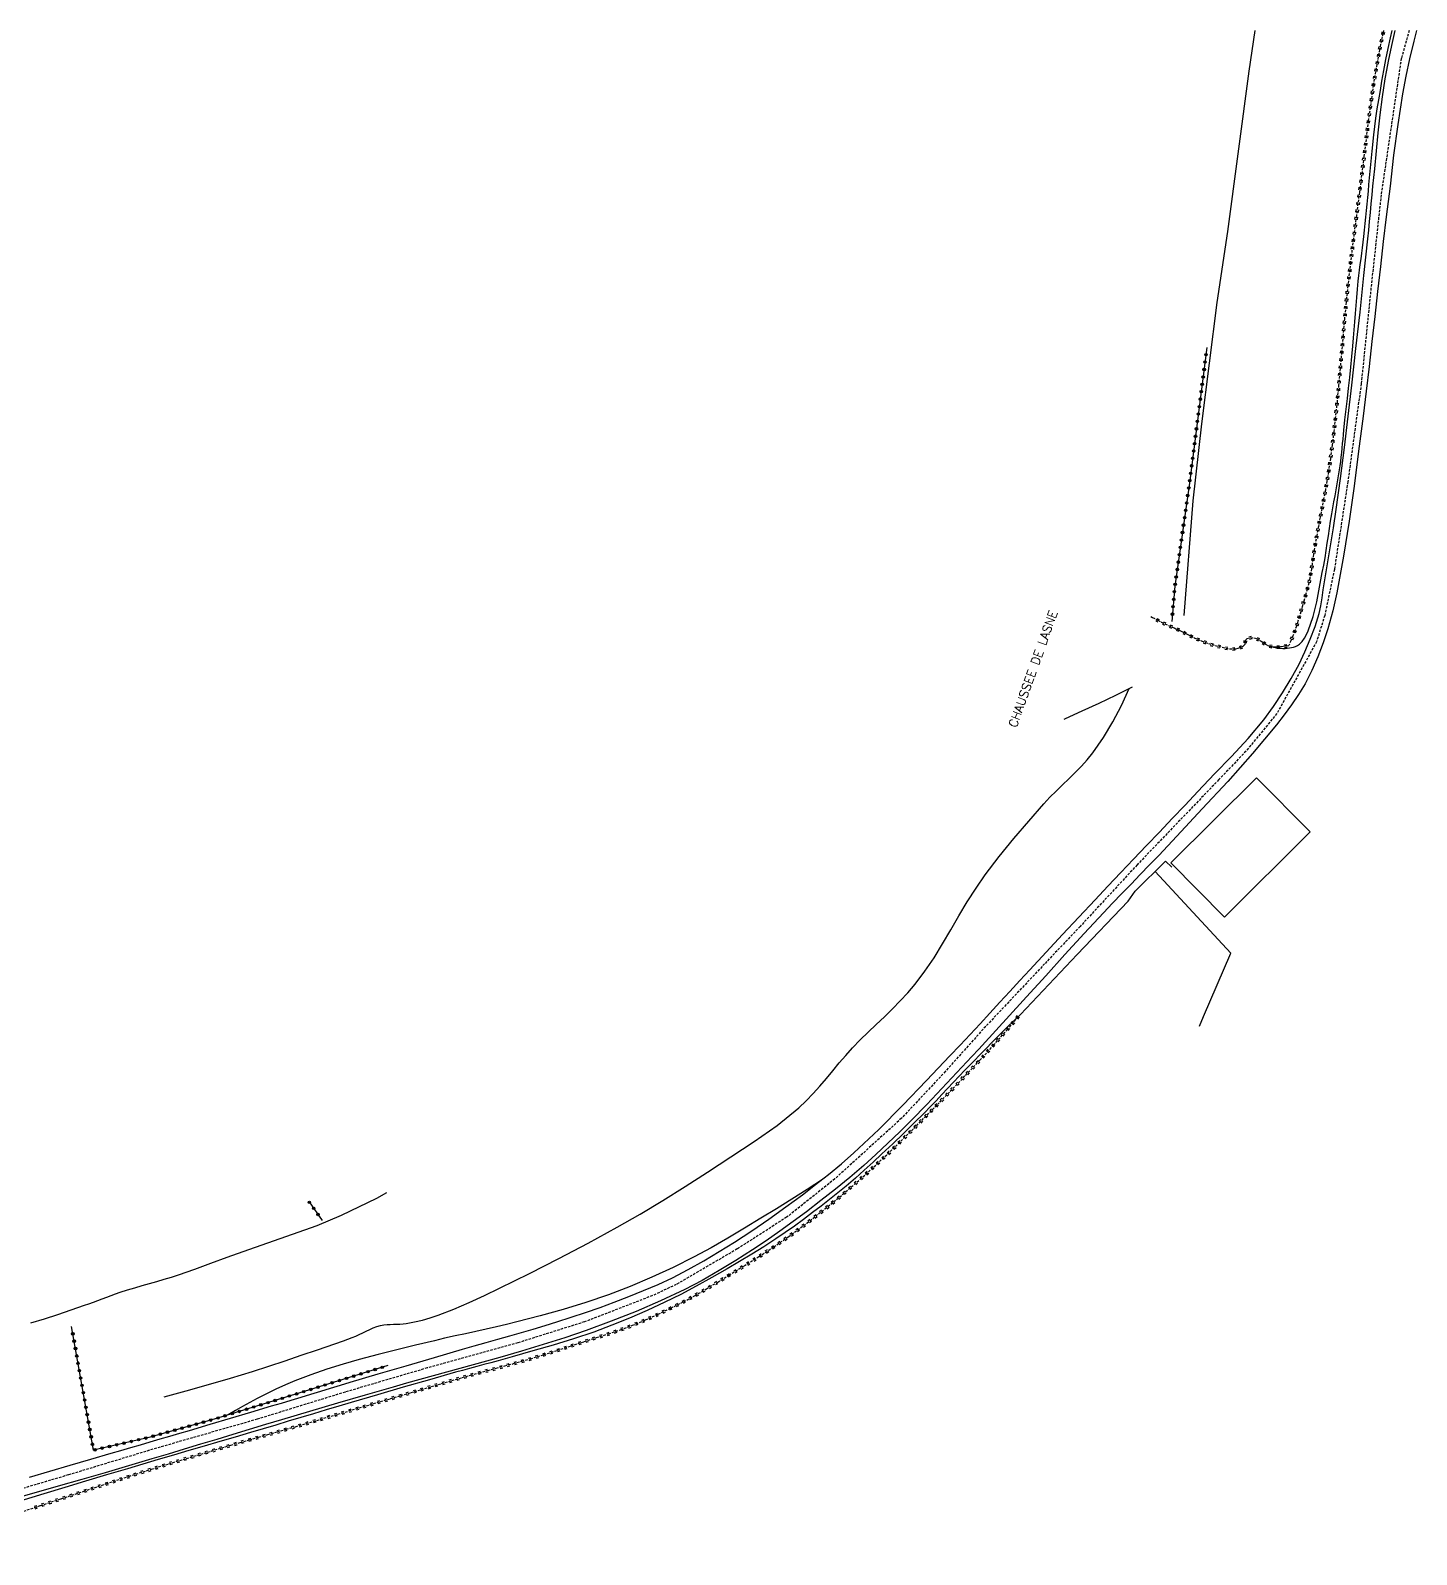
# Model space of a CAD drawing. Header units: millimetres. Extents: x 165000 to 165946, y 158000 to 159000.
# Drawn here: x 165667.6 to 165945.6, y 158694.2 to 159000 of the extents above; entities that cross this region are included whole.
import ezdxf

# ---------------------------------------------------------------- set-up
doc = ezdxf.new("R2010")
doc.units = ezdxf.units.MM
doc.linetypes.add('DASHED', pattern=[0.75, 0.5, -0.25])
doc.layers.get('0').update_dxf_attribs({"linetype": 'CONTINUOUS'})
for name, color, linetype in [('W0001', 6, 'DASHED'), ('W0008', 7, 'CONTINUOUS'), ('W0104', 1, 'CONTINUOUS'), ('W0211', 2, 'CONTINUOUS'), ('W0214', 2, 'CONTINUOUS'), ('W0220', 5, 'DASHED'), ('W0322', 7, 'CONTINUOUS'), ('W0323', 7, 'CONTINUOUS'), ('W0330', 7, 'CONTINUOUS'), ('W0989', 7, 'CONTINUOUS')]:
    doc.layers.add(name, color=color, linetype=linetype)
doc.styles.get("Standard").update_dxf_attribs({"font": 'romans.shx', "width": 0.85})

# ---------------------------------------------------------------- blocks, each defined once
blk = doc.blocks.new('t323o')
at = {"color": 0, "linetype": 'Continuous'}
for radius in [0.25, 0.15]:
    blk.add_circle((0, 0), radius, dxfattribs=at)
blk = doc.blocks.new('t220o')
at = {"color": 0, "linetype": 'Continuous'}
for p, q in [((-0.25, 0.25), (0.25, 0.25)), ((-0.25, -0.25), (0.25, -0.25))]:
    blk.add_line(p, q, dxfattribs=at)
blk = doc.blocks.new('t322o')
at = {"color": 0, "linetype": 'Continuous'}
for radius in [0.25, 0.15]:
    blk.add_circle((0, 0), radius, dxfattribs=at)

msp = doc.modelspace()

# ---------------------------------------------------------------- linework, layer by layer
at = {"layer": 'W0001'}
msp.add_lwpolyline([(165944.16, 159000), (165942.54, 158994.4), (165938.5, 158967), (165936.47, 158948.33), (165934.51, 158929.11), (165931.83, 158909.49), (165929.13, 158891.84), (165927.19, 158882.61), (165925.56, 158877.36), (165917.6, 158862.95), (165911.41, 158855.41), (165905.96, 158849.68), (165889.55, 158832.58), (165878.14, 158820.24), (165871.01, 158812.73), (165858.67, 158799.63), (165851.12, 158791.17), (165842.29, 158781.73), (165828.92, 158769.57), (165819.25, 158761.88), (165809.32, 158755.51), (165797.11, 158748.39), (165792.33, 158746.15), (165778.67, 158740.88), (165765.31, 158736.68), (165747.15, 158731.65), (165730.67, 158726.8), (165713.02, 158721.35), (165692.84, 158715.55), (165675.15, 158710.18), (165658.41, 158705.19)], dxfattribs=at)
at = {"layer": 'W0008'}
for points in [[(165667.35, 158709.73), (165671.45, 158710.93), (165675.54, 158712.13), (165679.63, 158713.32), (165683.72, 158714.52), (165685.69, 158715.1), (165687.66, 158715.67), (165689.63, 158716.24), (165691.59, 158716.81), (165693.56, 158717.39), (165695.53, 158717.96), (165697.5, 158718.54), (165699.46, 158719.12), (165703.57, 158720.34), (165707.68, 158721.56), (165711.79, 158722.79), (165715.9, 158724.02), (165717.88, 158724.61), (165719.85, 158725.21), (165721.83, 158725.81), (165723.8, 158726.4), (165725.78, 158727), (165727.75, 158727.59), (165729.73, 158728.19), (165731.7, 158728.77), (165737.33, 158730.44), (165742.95, 158732.09), (165748.58, 158733.73), (165754.21, 158735.38), (165756.58, 158736.06), (165758.95, 158736.74), (165761.32, 158737.4), (165763.69, 158738.07), (165766.05, 158738.75), (165768.42, 158739.44), (165770.78, 158740.15), (165773.13, 158740.88), (165776.03, 158741.82), (165778.93, 158742.79), (165781.81, 158743.8), (165784.67, 158744.86), (165787.62, 158746), (165790.55, 158747.17), (165793.46, 158748.41), (165796.32, 158749.75), (165799.52, 158751.4), (165802.65, 158753.16), (165805.74, 158755), (165808.8, 158756.9), (165812.27, 158759.17), (165815.69, 158761.52), (165819.07, 158763.94), (165822.4, 158766.41), (165825.05, 158768.43), (165827.67, 158770.48), (165830.24, 158772.59), (165832.75, 158774.78), (165837.73, 158779.48), (165842.55, 158784.35), (165847.28, 158789.29), (165852, 158794.25), (165854.03, 158796.38), (165856.04, 158798.53), (165858.05, 158800.69), (165860.04, 158802.86), (165862.03, 158805.03), (165864.02, 158807.2), (165866.02, 158809.37), (165868.02, 158811.53), (165871.29, 158815.06), (165874.57, 158818.58), (165877.85, 158822.09), (165881.14, 158825.6), (165883.71, 158828.32), (165886.28, 158831.04), (165888.86, 158833.74), (165891.45, 158836.45), (165894.03, 158839.16), (165896.61, 158841.87), (165899.18, 158844.59), (165901.74, 158847.31), (165905.1, 158850.84), (165908.51, 158854.33), (165911.83, 158857.92), (165914.95, 158861.69), (165916.91, 158864.36), (165918.75, 158867.11), (165920.46, 158869.95), (165922.04, 158872.87), (165923.23, 158875.33), (165924.3, 158877.85), (165925.25, 158880.42), (165926.06, 158883.03), (165926.42, 158884.59), (165926.68, 158886.18), (165926.9, 158887.77), (165927.14, 158889.35), (165927.74, 158892.98), (165928.35, 158896.61), (165928.94, 158900.24), (165929.48, 158903.89), (165930.34, 158910.11), (165931.13, 158916.35), (165931.87, 158922.59), (165932.61, 158928.83), (165933.46, 158936.16), (165934.28, 158943.5), (165935.07, 158950.84), (165935.84, 158958.18), (165936.02, 158959.94), (165936.2, 158961.7), (165936.37, 158963.47), (165936.53, 158965.23), (165936.7, 158966.99), (165936.87, 158968.75), (165937.04, 158970.51), (165937.22, 158972.27), (165937.58, 158975.87), (165937.93, 158979.47), (165938.32, 158983.07), (165938.77, 158986.66), (165939.03, 158988.46), (165939.31, 158990.27), (165939.63, 158992.06), (165939.98, 158993.86), (165940.65, 158996.98), (165941.35, 159000)], [(165945.61, 159000), (165945.04, 158997.84), (165944.22, 158994.33), (165943.48, 158990.8), (165942.81, 158987.26), (165941.83, 158981.12), (165941.02, 158974.96), (165940.29, 158968.79), (165939.55, 158962.63), (165938.94, 158957.63), (165938.36, 158952.62), (165937.79, 158947.62), (165937.23, 158942.61), (165936.67, 158937.6), (165936.1, 158932.6), (165935.51, 158927.6), (165934.89, 158922.6), (165934, 158915.57), (165933.1, 158908.54), (165932.12, 158901.52), (165930.97, 158894.52), (165930.32, 158890.86), (165929.63, 158887.2), (165928.82, 158883.56), (165927.82, 158879.96), (165926.87, 158877.12), (165925.81, 158874.32), (165924.61, 158871.57), (165923.25, 158868.9), (165921.96, 158866.74), (165920.54, 158864.68), (165919.03, 158862.68), (165917.49, 158860.71), (165912.71, 158854.94), (165907.73, 158849.34), (165902.64, 158843.84), (165897.55, 158838.36), (165895.73, 158836.41), (165893.9, 158834.48), (165892.05, 158832.56), (165890.2, 158830.65), (165888.34, 158828.74), (165886.49, 158826.82), (165884.65, 158824.9), (165882.82, 158822.96), (165878.93, 158818.78), (165875.07, 158814.57), (165871.22, 158810.34), (165867.37, 158806.12), (165866, 158804.62), (165864.63, 158803.12), (165863.27, 158801.61), (165861.9, 158800.11), (165860.54, 158798.6), (165859.16, 158797.1), (165857.79, 158795.61), (165856.41, 158794.12), (165853.41, 158790.9), (165850.4, 158787.69), (165847.36, 158784.5), (165844.28, 158781.36), (165841.93, 158779.03), (165839.57, 158776.73), (165837.16, 158774.47), (165834.7, 158772.26), (165831.9, 158769.86), (165829.04, 158767.51), (165826.13, 158765.23), (165823.2, 158762.98), (165820.54, 158761), (165817.86, 158759.06), (165815.14, 158757.16), (165812.37, 158755.33), (165809.05, 158753.22), (165805.7, 158751.17), (165802.29, 158749.21), (165798.8, 158747.37), (165793.96, 158745.08), (165789.04, 158742.97), (165784.06, 158741), (165779.05, 158739.13), (165774.75, 158737.66), (165770.41, 158736.32), (165766.06, 158735.04), (165761.7, 158733.77), (165759.04, 158733), (165756.37, 158732.25), (165753.7, 158731.51), (165751.02, 158730.78), (165748.34, 158730.05), (165745.67, 158729.32), (165743, 158728.58), (165740.33, 158727.82), (165734.72, 158726.21), (165729.13, 158724.57), (165723.53, 158722.92), (165717.94, 158721.26), (165714.68, 158720.29), (165711.43, 158719.3), (165708.17, 158718.31), (165704.92, 158717.32), (165701.67, 158716.33), (165698.41, 158715.34), (165695.16, 158714.35), (165691.9, 158713.38), (165687.21, 158711.99), (165682.52, 158710.61), (165677.83, 158709.25), (165673.14, 158707.89)], [(165673.14, 158707.89), (165671.01, 158707.33), (165668.9, 158706.75), (165666.79, 158706.15), (165664.69, 158705.52), (165662.59, 158704.87), (165660.5, 158704.21), (165658.42, 158703.51), (165656.35, 158702.79), (165654.47, 158702.11), (165652.6, 158701.4), (165650.74, 158700.67), (165648.89, 158699.92), (165646.36, 158698.86), (165643.85, 158697.77), (165641.34, 158696.66), (165638.84, 158695.55), (165635.63, 158694.21), (165635.63, 158694.21)]]:
    msp.add_lwpolyline(points, dxfattribs=at)
at = {"layer": 'W0104'}
msp.add_lwpolyline([(165896.31, 158832.98), (165913.48, 158850.07), (165924.29, 158839.2), (165907.11, 158822.12)], close=True, dxfattribs=at)
at = {"layer": 'W0211'}
for points in [[(165916.28, 158876.45), (165916.91, 158876.29), (165917.54, 158876.16), (165918.17, 158876.08), (165918.82, 158876.03), (165919.25, 158876.03), (165919.68, 158876.05), (165920.11, 158876.1), (165920.53, 158876.18), (165920.94, 158876.29), (165921.35, 158876.42), (165921.74, 158876.6), (165922.1, 158876.85), (165922.67, 158877.43), (165923.14, 158878.1), (165923.52, 158878.82), (165923.85, 158879.54), (165924.87, 158882.39), (165925.59, 158885.33), (165926.15, 158888.29), (165926.71, 158891.23), (165926.99, 158892.7), (165927.25, 158894.17), (165927.49, 158895.64), (165927.71, 158897.12), (165927.93, 158898.6), (165928.15, 158900.08), (165928.38, 158901.56), (165928.62, 158903.03), (165928.83, 158904.23), (165929.04, 158905.43), (165929.26, 158906.62), (165929.49, 158907.82), (165929.7, 158909.02), (165929.91, 158910.22), (165930.11, 158911.42), (165930.29, 158912.62), (165930.4, 158913.52), (165930.51, 158914.41), (165930.6, 158915.31), (165930.69, 158916.21), (165930.77, 158917.11), (165930.86, 158918.01), (165930.94, 158918.91), (165931.04, 158919.8), (165931.26, 158921.91), (165931.5, 158924.02), (165931.73, 158926.13), (165931.97, 158928.23), (165932.2, 158930.34), (165932.43, 158932.45), (165932.64, 158934.56), (165932.85, 158936.67), (165932.99, 158938.3), (165933.13, 158939.93), (165933.25, 158941.56), (165933.36, 158943.19), (165933.48, 158944.81), (165933.61, 158946.44), (165933.75, 158948.07), (165933.91, 158949.7), (165934.03, 158950.82), (165934.17, 158951.94), (165934.32, 158953.05), (165934.48, 158954.17), (165934.63, 158955.29), (165934.78, 158956.4), (165934.93, 158957.52), (165935.06, 158958.64), (165935.2, 158959.94), (165935.34, 158961.25), (165935.46, 158962.56), (165935.58, 158963.87), (165935.7, 158965.17), (165935.82, 158966.48), (165935.95, 158967.79), (165936.07, 158969.09), (165936.4, 158972.43), (165936.71, 158975.76), (165937.05, 158979.09), (165937.45, 158982.42), (165937.72, 158984.27), (165938.03, 158986.11), (165938.35, 158987.95), (165938.68, 158989.8), (165939.07, 158991.99), (165939.46, 158994.18), (165939.89, 158996.37), (165940.36, 158998.55), (165940.71, 159000)], [(165888.55, 158868.22), (165885.21, 158866.59), (165881.85, 158864.98), (165878.48, 158863.41), (165875.1, 158861.86), (165874.83, 158861.74)], [(165866.07, 158802.52), (165863.58, 158800.07), (165861.1, 158797.6), (165858.64, 158795.12), (165856.2, 158792.62), (165855.02, 158791.41), (165853.86, 158790.19), (165852.71, 158788.96), (165851.55, 158787.72), (165850.4, 158786.49), (165849.24, 158785.27), (165848.07, 158784.05), (165846.89, 158782.84), (165844.79, 158780.75), (165842.67, 158778.68), (165840.53, 158776.63), (165838.37, 158774.6), (165836.6, 158772.96), (165834.83, 158771.33), (165833.04, 158769.73), (165831.22, 158768.15), (165829.55, 158766.78), (165827.87, 158765.43), (165826.16, 158764.11), (165824.45, 158762.8), (165822.64, 158761.45), (165820.82, 158760.11), (165818.98, 158758.8), (165817.11, 158757.53), (165814.69, 158755.97), (165812.24, 158754.46), (165809.77, 158752.99), (165807.29, 158751.55), (165804.21, 158749.8), (165801.11, 158748.07), (165797.99, 158746.4), (165794.81, 158744.83), (165791.3, 158743.2), (165787.75, 158741.66), (165784.16, 158740.21), (165780.54, 158738.85), (165776.49, 158737.48), (165772.41, 158736.23), (165768.3, 158735.05), (165764.2, 158733.88), (165762.77, 158733.47), (165761.35, 158733.08), (165759.93, 158732.69), (165758.5, 158732.31), (165757.07, 158731.93), (165755.65, 158731.55), (165754.22, 158731.16), (165752.8, 158730.77), (165747.57, 158729.28), (165742.35, 158727.78), (165737.14, 158726.25), (165731.92, 158724.72), (165729.39, 158723.97), (165726.86, 158723.22), (165724.34, 158722.47), (165721.81, 158721.71), (165719.28, 158720.95), (165716.76, 158720.19), (165714.23, 158719.43), (165711.7, 158718.68), (165708.61, 158717.77), (165705.52, 158716.86), (165702.43, 158715.96), (165699.35, 158715.06), (165696.26, 158714.16), (165693.17, 158713.25), (165690.08, 158712.34), (165686.99, 158711.43), (165682.8, 158710.18), (165678.61, 158708.92), (165674.42, 158707.65), (165670.24, 158706.38)], [(165826.43, 158769.46), (165823.37, 158767.46), (165820.29, 158765.5), (165817.19, 158763.57), (165814.08, 158761.67), (165810.77, 158759.66), (165807.45, 158757.67), (165804.09, 158755.74), (165800.67, 158753.91), (165796.46, 158751.83), (165792.2, 158749.86), (165787.88, 158748.01), (165783.51, 158746.31), (165778.97, 158744.76), (165774.39, 158743.37), (165769.77, 158742.1), (165765.14, 158740.87), (165763.08, 158740.35), (165761.02, 158739.87), (165758.94, 158739.4), (165756.87, 158738.95), (165754.79, 158738.51), (165752.72, 158738.06), (165750.64, 158737.6), (165748.58, 158737.11), (165744.8, 158736.22), (165741.03, 158735.31), (165737.27, 158734.37), (165733.52, 158733.34), (165730.27, 158732.37), (165727.02, 158731.37), (165723.8, 158730.28), (165720.61, 158729.08), (165718.68, 158728.27), (165716.77, 158727.4), (165714.89, 158726.48), (165713.02, 158725.52), (165711.55, 158724.74), (165710.09, 158723.93), (165708.65, 158723.1), (165707.22, 158722.23)], [(165738.99, 158766.77), (165736.94, 158765.67), (165729.85, 158762.22), (165725.01, 158760.18), (165720.07, 158758.4), (165715.1, 158756.71), (165710.16, 158754.97), (165706.93, 158753.78), (165703.7, 158752.58), (165700.47, 158751.41), (165697.21, 158750.29), (165695.75, 158749.82), (165694.29, 158749.37), (165692.81, 158748.94), (165691.34, 158748.52), (165689.86, 158748.1), (165688.39, 158747.67), (165686.92, 158747.22), (165685.46, 158746.75), (165684.56, 158746.44), (165683.67, 158746.12), (165682.78, 158745.79), (165681.89, 158745.45), (165681, 158745.12), (165680.11, 158744.78), (165679.22, 158744.45), (165678.33, 158744.14), (165675.65, 158743.22), (165672.97, 158742.33), (165670.27, 158741.46), (165667.58, 158740.61)], [(165670.24, 158706.38), (165667.81, 158705.65), (165665.4, 158704.89)]]:
    msp.add_lwpolyline(points, dxfattribs=at)
at = {"layer": 'W0214'}
msp.add_lwpolyline([(165694.34, 158725.88), (165698.8, 158727.07), (165703.24, 158728.31), (165707.67, 158729.6), (165712.09, 158730.94), (165715.36, 158731.99), (165718.62, 158733.08), (165721.86, 158734.2), (165725.11, 158735.31), (165726.87, 158735.91), (165728.62, 158736.5), (165730.37, 158737.11), (165732.11, 158737.76), (165732.82, 158738.05), (165733.52, 158738.37), (165734.22, 158738.7), (165734.91, 158739.04), (165735.61, 158739.37), (165736.32, 158739.67), (165737.05, 158739.94), (165737.8, 158740.15), (165738.43, 158740.28), (165739.08, 158740.35), (165739.72, 158740.39), (165740.37, 158740.41), (165741.01, 158740.42), (165741.65, 158740.44), (165742.29, 158740.49), (165742.93, 158740.57), (165744.56, 158740.88), (165746.17, 158741.26), (165747.76, 158741.7), (165749.34, 158742.21), (165752.49, 158743.41), (165755.59, 158744.77), (165758.63, 158746.21), (165761.67, 158747.67), (165767.63, 158750.58), (165773.55, 158753.58), (165779.42, 158756.67), (165785.23, 158759.87), (165789.83, 158762.52), (165794.39, 158765.26), (165798.9, 158768.07), (165803.36, 158770.95), (165808.06, 158773.99), (165812.76, 158777.05), (165817.36, 158780.29), (165821.72, 158783.85), (165823.19, 158785.23), (165824.59, 158786.69), (165825.92, 158788.2), (165827.22, 158789.74), (165828.5, 158791.29), (165829.78, 158792.83), (165831.09, 158794.36), (165832.44, 158795.85), (165834, 158797.46), (165835.6, 158799.03), (165837.22, 158800.57), (165838.85, 158802.11), (165840.46, 158803.67), (165842.05, 158805.27), (165843.57, 158806.92), (165845.02, 158808.64), (165846.98, 158811.25), (165848.81, 158813.96), (165850.53, 158816.74), (165852.19, 158819.55), (165853.82, 158822.36), (165855.49, 158825.16), (165857.24, 158827.91), (165859.1, 158830.59), (165861.89, 158834.28), (165864.81, 158837.86), (165867.81, 158841.38), (165870.86, 158844.85), (165872.06, 158846.15), (165873.31, 158847.4), (165874.58, 158848.63), (165875.86, 158849.85), (165877.13, 158851.09), (165878.37, 158852.37), (165879.55, 158853.69), (165880.66, 158855.09), (165882.78, 158858.12), (165884.7, 158861.29), (165886.43, 158864.56), (165887.95, 158867.94)], dxfattribs=at)
at = {"layer": 'W0220'}
for points in [[(165939.01, 159000), (165938.87, 158999.44), (165938.17, 158996.17), (165936.93, 158989.04), (165935.94, 158981.88), (165935.06, 158974.71), (165934.16, 158967.54), (165933.54, 158962.86), (165932.94, 158958.17), (165932.36, 158953.48), (165931.83, 158948.78), (165931.48, 158945.46), (165931.16, 158942.14), (165930.86, 158938.81), (165930.57, 158935.49), (165930.28, 158932.17), (165929.98, 158928.84), (165929.66, 158925.52), (165929.31, 158922.2), (165929.01, 158919.51), (165928.68, 158916.81), (165928.33, 158914.12), (165927.94, 158911.43), (165927.64, 158909.6), (165927.32, 158907.78), (165926.98, 158905.96), (165926.63, 158904.14), (165926.27, 158902.32), (165925.92, 158900.5), (165925.58, 158898.68), (165925.25, 158896.86), (165925.09, 158895.89), (165924.95, 158894.91), (165924.81, 158893.94), (165924.67, 158892.97), (165924.52, 158891.99), (165924.37, 158891.02), (165924.19, 158890.05), (165923.99, 158889.09), (165923.69, 158887.89), (165923.35, 158886.7), (165922.99, 158885.52), (165922.64, 158884.33), (165922.37, 158883.37), (165922.1, 158882.41), (165921.83, 158881.45), (165921.52, 158880.5), (165921.17, 158879.51), (165920.8, 158878.53), (165920.4, 158877.56), (165919.98, 158876.6)], [(165892.31, 158882.44), (165892.67, 158882.23), (165893.74, 158881.65), (165894.44, 158881.29), (165895.15, 158880.95), (165895.86, 158880.62), (165896.58, 158880.3), (165896.77, 158880.21), (165896.96, 158880.13), (165897.15, 158880.05), (165897.34, 158879.97), (165897.54, 158879.88), (165897.73, 158879.8), (165897.92, 158879.72), (165898.11, 158879.63), (165898.38, 158879.49), (165898.65, 158879.35), (165898.91, 158879.21), (165899.18, 158879.07), (165899.44, 158878.92), (165899.71, 158878.78), (165899.98, 158878.64), (165900.25, 158878.51), (165900.99, 158878.16), (165901.73, 158877.83), (165902.48, 158877.51), (165903.24, 158877.22), (165903.89, 158877), (165904.54, 158876.79), (165905.2, 158876.61), (165905.86, 158876.45), (165906.6, 158876.26), (165907.35, 158876.08), (165908.11, 158875.95), (165908.88, 158875.92), (165909.35, 158875.96), (165909.81, 158876.05), (165910.26, 158876.19), (165910.69, 158876.39), (165910.84, 158876.48), (165910.97, 158876.59), (165911.09, 158876.72), (165911.2, 158876.86), (165911.26, 158876.99), (165911.28, 158877.15), (165911.29, 158877.29), (165911.3, 158877.43), (165911.33, 158877.59), (165911.39, 158877.75), (165911.49, 158877.9), (165911.63, 158878.01), (165912.32, 158878.19), (165913.01, 158878.14), (165913.65, 158877.93), (165914.22, 158877.63), (165914.69, 158877.32), (165915.15, 158876.97), (165915.66, 158876.66), (165916.21, 158876.46), (165916.63, 158876.39), (165917.05, 158876.34), (165917.48, 158876.31), (165917.9, 158876.31), (165917.98, 158876.31), (165918.06, 158876.32), (165918.13, 158876.33), (165918.21, 158876.34), (165918.28, 158876.36), (165918.36, 158876.37), (165918.44, 158876.38), (165918.51, 158876.4), (165918.88, 158876.45), (165919.25, 158876.5), (165919.61, 158876.55), (165919.98, 158876.6)], [(165665.48, 158702.67), (165669.59, 158704.04), (165673.7, 158705.4), (165678.23, 158706.9), (165682.75, 158708.4), (165687.28, 158709.88), (165691.81, 158711.33), (165695.33, 158712.42), (165698.85, 158713.49), (165702.37, 158714.55), (165705.9, 158715.6), (165707.75, 158716.14), (165709.6, 158716.68), (165711.45, 158717.21), (165713.3, 158717.74), (165715.15, 158718.27), (165717.01, 158718.8), (165718.86, 158719.33), (165720.71, 158719.86), (165724.97, 158721.11), (165729.23, 158722.37), (165733.5, 158723.63), (165737.76, 158724.89), (165739.8, 158725.49), (165741.85, 158726.1), (165743.89, 158726.71), (165745.94, 158727.32), (165747.98, 158727.92), (165750.03, 158728.52), (165752.08, 158729.12), (165754.13, 158729.71), (165755.84, 158730.19), (165757.56, 158730.66), (165759.27, 158731.12), (165760.99, 158731.58), (165762.71, 158732.04), (165764.43, 158732.51), (165766.14, 158732.99), (165767.85, 158733.49), (165770.56, 158734.32), (165773.26, 158735.18), (165775.96, 158736.06), (165778.65, 158736.94), (165781.08, 158737.72), (165783.51, 158738.49), (165785.93, 158739.3), (165788.32, 158740.2), (165790.92, 158741.28), (165793.49, 158742.43), (165796.03, 158743.65), (165798.54, 158744.92), (165800.87, 158746.18), (165803.16, 158747.51), (165805.42, 158748.88), (165807.68, 158750.26), (165810.7, 158752.12), (165813.71, 158754.01), (165816.68, 158755.95), (165819.6, 158757.98), (165823.3, 158760.72), (165826.94, 158763.55), (165830.5, 158766.48), (165833.98, 158769.49), (165839.46, 158774.52), (165844.78, 158779.71), (165850, 158785), (165855.15, 158790.35), (165857.97, 158793.35), (165860.74, 158796.39), (165863.46, 158799.47), (165866.13, 158802.59)]]:
    msp.add_lwpolyline(points, dxfattribs=at)
at = {"layer": 'W0322'}
msp.add_lwpolyline([(165903.57, 158936.41), (165900.05, 158909.14), (165897.14, 158888.49), (165896.51, 158881.4)], dxfattribs=at)
at = {"layer": 'W0323'}
for points in [[(165723.45, 158764.97), (165726.09, 158761.2)], [(165739.21, 158732.12), (165720.55, 158726.33), (165704.41, 158721.37), (165691.3, 158717.71), (165680.19, 158715.15), (165675.79, 158739.97)]]:
    msp.add_lwpolyline(points, dxfattribs=at)
at = {"layer": 'W0330'}
for points in [[(165898.99, 158882.6), (165900.82, 158905.61), (165902.52, 158921.06), (165905.61, 158945.42), (165907.77, 158959.66), (165912.03, 158991.87), (165913.23, 159000)], [(165866.13, 158802.59), (165877.51, 158814.57), (165887.73, 158825.33), (165889.14, 158827.3), (165895.27, 158833.31), (165896.54, 158832.13)], [(165902.1, 158800.2), (165902.88, 158802.17), (165908.38, 158814.89), (165893.17, 158831.25)]]:
    msp.add_lwpolyline(points, dxfattribs=at)

# ---------------------------------------------------------------- block references
at = {"layer": 'W0220'}
for p, rotation in [((165938.87, 158999.4), 257.8783671992771), ((165938.24, 158996.46), 257.8783671992771), ((165938.55, 158997.93), 257.8783671992771), ((165937.71, 158993.51), 260.1315523814915), ((165937.97, 158994.99), 260.1315523814915), ((165937.2, 158990.55), 260.1315523814915), ((165937.45, 158992.03), 260.1315523814915), ((165936.73, 158987.59), 262.1223256067428), ((165936.94, 158989.08), 260.1315523814915), ((165936.32, 158984.62), 262.1223256067428), ((165936.53, 158986.11), 262.1223256067428), ((165935.91, 158981.65), 263.0132225527978), ((165936.12, 158983.13), 262.1223256067428), ((165935.55, 158978.67), 263.0132225527978), ((165935.73, 158980.16), 263.0132225527978), ((165935.18, 158975.69), 263.0132225527978), ((165935.37, 158977.18), 263.0132225527978), ((165934.81, 158972.71), 262.802329178298), ((165935, 158974.2), 262.802329178298), ((165934.44, 158969.74), 262.802329178298), ((165934.62, 158971.23), 262.802329178298), ((165934.06, 158966.76), 262.5161852779547), ((165934.25, 158968.25), 262.802329178298), ((165933.47, 158962.3), 262.6785058532145), ((165933.66, 158963.79), 262.5161852779547), ((165933.86, 158965.28), 262.5161852779547), ((165933.09, 158959.33), 262.6785058532145), ((165933.28, 158960.81), 262.6785058532145), ((165932.72, 158956.35), 263.0001125532872), ((165932.9, 158957.84), 263.0001125532872), ((165932.35, 158953.37), 263.4809908922165), ((165932.53, 158954.86), 263.0001125532872), ((165932.01, 158950.39), 263.4809908922165), ((165932.18, 158951.88), 263.4809908922165), ((165931.68, 158947.41), 264.0316921632667), ((165931.84, 158948.9), 263.4809908922165), ((165931.38, 158944.42), 264.5215721250868), ((165931.53, 158945.92), 264.0316921632667), ((165931.1, 158941.44), 264.8553113807271), ((165931.24, 158942.93), 264.5215721250868), ((165930.83, 158938.45), 265.0328954836252), ((165930.96, 158939.94), 264.8553113807271), ((165930.57, 158935.46), 265.0226556471498), ((165930.7, 158936.95), 265.0328954836252), ((165930.31, 158932.47), 265.0226556471498), ((165930.44, 158933.97), 265.0226556471498), ((165930.04, 158929.48), 264.8245943699453), ((165930.18, 158930.98), 264.8245943699453), ((165929.76, 158926.5), 264.4703845946871), ((165929.9, 158927.99), 264.4703845946871), ((165929.45, 158923.51), 263.9600416537239), ((165929.61, 158925), 263.9600416537239), ((165929.12, 158920.53), 263.5580687444007), ((165929.29, 158922.02), 263.5580687444007), ((165928.77, 158917.55), 263.2117290989968), ((165928.95, 158919.04), 263.2117290989968), ((165928.39, 158914.58), 262.5820398321246), ((165928.59, 158916.06), 262.5820398321246), ((165927.97, 158911.61), 261.6690906680367), ((165928.18, 158913.09), 261.6690906680367), ((165927.47, 158908.65), 259.9834922229657), ((165927.73, 158910.12), 260.7369573405579), ((165926.65, 158904.22), 259.0599343955359), ((165926.93, 158905.7), 259.0599343955359), ((165927.21, 158907.17), 259.4244720632452), ((165926.07, 158901.28), 259.0515702957702), ((165926.36, 158902.75), 258.9356176753149), ((165925.52, 158898.33), 259.8672879012562), ((165925.79, 158899.81), 259.3621339974668), ((165925.02, 158895.37), 261.411044579539), ((165925.25, 158896.85), 260.6263282646419), ((165924.58, 158892.4), 261.5713263867485), ((165924.8, 158893.89), 261.9112809584039), ((165924.07, 158889.45), 258.2513490164058), ((165924.35, 158890.92), 259.7132020244802), ((165923.3, 158886.55), 253.036817289106), ((165923.72, 158887.99), 256.0884557915866), ((165922.45, 158883.67), 254.3319844534364), ((165922.87, 158885.11), 253.4669974163275), ((165893.62, 158881.71), 331.335586640196), ((165894.96, 158881.04), 334.4041024962684), ((165896.32, 158880.41), 335.4903319082836), ((165897.7, 158879.81), 336.6341126779286), ((165921.62, 158880.79), 252.1903018760038), ((165922.05, 158882.23), 253.9430782652495), ((165899.04, 158879.14), 331.3743916219884), ((165900.37, 158878.45), 334.869180735304), ((165901.74, 158877.83), 337.1163394178032), ((165903.13, 158877.26), 339.0406643606523), ((165904.55, 158876.79), 344.4041909610144), ((165911.29, 158877.33), 84.88967180747193), ((165912.31, 158878.19), 14.99163375522919), ((165913.76, 158877.87), 332.3693914833283), ((165915.02, 158877.07), 323.3365758483546), ((165920.57, 158877.98), 247.7464064596839), ((165921.12, 158879.38), 249.0873296886169), ((165906, 158876.41), 346.1491751567589), ((165907.46, 158876.06), 350.2534009746646), ((165908.95, 158875.93), 4.907899398805367), ((165910.4, 158876.25), 24.81883863678403), ((165916.37, 158876.44), 349.7610421682057), ((165917.86, 158876.31), 359.7538334878871), ((165919.35, 158876.51), 7.977334308770223), ((165864.64, 158800.85), 49.43704625641061), ((165865.61, 158801.99), 49.43704625641061), ((165861.68, 158797.46), 48.55298005528996), ((165862.67, 158798.58), 48.55298005528996), ((165863.66, 158799.71), 49.43704625641061), ((165858.67, 158794.12), 47.66891452029441), ((165859.68, 158795.22), 47.66891452029441), ((165860.69, 158796.33), 47.66891452029441), ((165856.63, 158791.92), 46.78484965069367), ((165857.65, 158793.01), 46.78484965069367), ((165853.52, 158788.66), 46.09881965929902), ((165854.56, 158789.74), 46.09881965929902), ((165855.6, 158790.82), 46.78484965069367), ((165850.4, 158785.42), 46.09881965929902), ((165851.44, 158786.5), 46.09881965929902), ((165852.48, 158787.58), 46.09881965929902), ((165847.25, 158782.21), 45.40836128411716), ((165848.3, 158783.27), 45.40836128411716), ((165849.36, 158784.34), 45.40836128411716), ((165844.08, 158779.02), 44.22963298251977), ((165845.14, 158780.07), 45.40836128411716), ((165846.2, 158781.14), 45.40836128411716), ((165840.85, 158775.88), 44.22963298251977), ((165841.93, 158776.92), 44.22963298251977), ((165843, 158777.97), 44.22963298251977), ((165837.58, 158772.79), 42.56313305035204), ((165838.68, 158773.81), 42.56313305035204), ((165839.78, 158774.83), 44.22963298251977), ((165834.26, 158769.75), 42.56313305035204), ((165835.37, 158770.76), 42.56313305035204), ((165836.47, 158771.78), 42.56313305035204), ((165830.87, 158766.79), 40.88201103680846), ((165832, 158767.78), 40.88201103680846), ((165833.13, 158768.76), 40.88201103680846), ((165827.4, 158763.93), 39.39889789875008), ((165828.56, 158764.88), 39.39889789875008), ((165829.72, 158765.83), 39.39889789875008), ((165823.86, 158761.15), 37.94153701627768), ((165825.04, 158762.07), 37.94153701627768), ((165826.22, 158762.99), 37.94153701627768), ((165819.03, 158757.58), 34.81540320911733), ((165820.25, 158758.46), 36.50993010507272), ((165821.46, 158759.35), 36.50993010507272), ((165822.66, 158760.24), 36.50993010507272), ((165815.31, 158755.05), 33.11602833340576), ((165816.57, 158755.87), 33.11602833340576), ((165817.8, 158756.73), 34.81540320911733), ((165810.24, 158751.84), 31.66494641878306), ((165811.52, 158752.64), 32.06561407103653), ((165812.79, 158753.43), 32.06561407103653), ((165814.06, 158754.23), 33.11602833340576), ((165805.13, 158748.7), 31.08439930820913), ((165806.41, 158749.48), 31.50913949902593), ((165807.69, 158750.27), 31.66494641878306), ((165808.97, 158751.05), 31.66494641878306), ((165799.95, 158745.69), 28.46860117523019), ((165801.26, 158746.41), 30.07067871990675), ((165802.56, 158747.16), 30.07067871990675), ((165803.85, 158747.93), 31.08439930820913), ((165793.24, 158742.32), 24.15382858231654), ((165794.6, 158742.96), 25.61198296736746), ((165795.95, 158743.61), 25.61198296736746), ((165797.29, 158744.29), 26.92166122058529), ((165798.63, 158744.97), 28.46860117523019), ((165786.32, 158739.45), 20.49478826097564), ((165787.72, 158739.98), 20.49478826097564), ((165789.12, 158740.53), 22.54725511526552), ((165790.5, 158741.1), 22.54725511526552), ((165791.88, 158741.71), 24.15382858231654), ((165776.34, 158736.18), 18.18095315742991), ((165777.77, 158736.65), 18.18095315742991), ((165779.19, 158737.12), 17.83774621069553), ((165780.62, 158737.57), 17.83774621069553), ((165782.05, 158738.03), 17.62589638052888), ((165783.48, 158738.48), 17.62589638052888), ((165784.9, 158738.96), 18.51220763381892), ((165766.32, 158733.04), 16.24904268358213), ((165767.76, 158733.46), 16.24904268358213), ((165769.2, 158733.9), 16.97256707412543), ((165770.63, 158734.34), 17.67310694478066), ((165772.06, 158734.79), 17.67310694478066), ((165773.49, 158735.25), 18.07592343902317), ((165774.91, 158735.72), 18.07592343902317), ((165754.75, 158729.88), 15.67897991222078), ((165756.19, 158730.29), 15.28100877432184), ((165757.64, 158730.68), 15.03376390868296), ((165759.09, 158731.07), 15.03376390868296), ((165760.54, 158731.46), 14.9372552940436), ((165761.98, 158731.85), 15.01872232331598), ((165763.43, 158732.24), 15.27814684252547), ((165764.88, 158732.64), 15.68825913908305), ((165744.67, 158726.94), 16.58268724914316), ((165746.1, 158727.37), 16.51915791494588), ((165747.54, 158727.79), 16.51915791494588), ((165748.98, 158728.22), 16.40161276958036), ((165750.42, 158728.64), 16.23686900918508), ((165751.86, 158729.06), 16.23686900918508), ((165753.3, 158729.47), 16.02492728360247), ((165734.6, 158723.95), 16.44471302301342), ((165736.04, 158724.38), 16.44471302301342), ((165737.48, 158724.8), 16.44471302301342), ((165738.92, 158725.23), 16.4696172844171), ((165740.35, 158725.65), 16.55450939075181), ((165741.79, 158726.08), 16.55450939075181), ((165743.23, 158726.51), 16.59219942805039), ((165724.53, 158720.98), 16.30881937829946), ((165725.97, 158721.4), 16.42478031305824), ((165727.41, 158721.83), 16.42478031305824), ((165728.85, 158722.25), 16.42478031305824), ((165730.28, 158722.68), 16.4700783279831), ((165731.72, 158723.1), 16.4700783279831), ((165733.16, 158723.53), 16.4700783279831), ((165713, 158717.65), 15.92778217694247), ((165714.44, 158718.06), 15.89851157208492), ((165715.89, 158718.48), 15.93292869607236), ((165717.33, 158718.89), 16.01898066448538), ((165718.77, 158719.3), 16.01898066448538), ((165720.21, 158719.72), 16.15666706923409), ((165721.65, 158720.14), 16.30881937829946), ((165723.09, 158720.56), 16.30881937829946), ((165702.92, 158714.72), 16.53843832786626), ((165704.36, 158715.14), 16.53843832786626), ((165705.8, 158715.57), 16.53843832786626), ((165707.23, 158715.99), 16.36155222180685), ((165708.68, 158716.41), 16.16532994956735), ((165710.12, 158716.83), 16.02073970648345), ((165711.56, 158717.24), 15.92778217694247), ((165692.88, 158711.66), 17.30731265605437), ((165694.31, 158712.1), 17.30731265605437), ((165695.74, 158712.55), 16.9660801912851), ((165697.17, 158712.98), 16.9660801912851), ((165698.61, 158713.42), 16.9660801912851), ((165700.05, 158713.85), 16.70978765346835), ((165701.48, 158714.29), 16.70978765346835), ((165682.88, 158708.44), 18.10260112738704), ((165684.31, 158708.9), 18.10260112738704), ((165685.73, 158709.37), 18.10260112738704), ((165687.16, 158709.84), 18.10260112738704), ((165688.59, 158710.29), 17.72297808999662), ((165690.02, 158710.75), 17.72297808999662), ((165691.44, 158711.21), 17.72297808999662), ((165674.34, 158705.61), 18.31651879434953), ((165675.76, 158706.08), 18.31651879434953), ((165677.18, 158706.55), 18.31651879434953), ((165678.61, 158707.03), 18.30045189769487), ((165680.03, 158707.5), 18.30045189769487), ((165681.46, 158707.97), 18.30045189769487), ((165668.64, 158703.72), 18.41910056416821), ((165670.06, 158704.2), 18.33096674602266), ((165671.49, 158704.67), 18.33096674602266), ((165672.91, 158705.14), 18.33096674602266)]:
    msp.add_blockref('t220o', p, dxfattribs=dict(at, rotation=rotation))
at = {"layer": 'W0322'}
for p, rotation in [((165903.38, 158934.95), 262.6609552251551), ((165903, 158931.98), 262.6609552251551), ((165903.19, 158933.47), 262.6609552251551), ((165902.61, 158929), 262.6609552251551), ((165902.8, 158930.49), 262.6609552251551), ((165902.23, 158926.03), 262.6609552251551), ((165902.42, 158927.52), 262.6609552251551), ((165901.85, 158923.05), 262.6609552251551), ((165902.04, 158924.54), 262.6609552251551), ((165901.46, 158920.08), 262.6609552251551), ((165901.65, 158921.56), 262.6609552251551), ((165901.08, 158917.1), 262.6609552251551), ((165901.27, 158918.59), 262.6609552251551), ((165900.7, 158914.13), 262.6609552251551), ((165900.89, 158915.61), 262.6609552251551), ((165900.31, 158911.15), 262.6609552251551), ((165900.5, 158912.64), 262.6609552251551), ((165899.92, 158908.18), 261.9615695718658), ((165900.12, 158909.66), 262.6609552251551), ((165899.5, 158905.21), 261.9615695718658), ((165899.71, 158906.69), 261.9615695718658), ((165899.08, 158902.24), 261.9615695718658), ((165899.29, 158903.72), 261.9615695718658), ((165898.66, 158899.27), 261.9615695718658), ((165898.87, 158900.75), 261.9615695718658), ((165898.24, 158896.29), 261.9615695718658), ((165898.45, 158897.78), 261.9615695718658), ((165897.82, 158893.32), 261.9615695718658), ((165898.03, 158894.81), 261.9615695718658), ((165897.19, 158888.87), 261.9615695718658), ((165897.4, 158890.35), 261.9615695718658), ((165897.61, 158891.84), 261.9615695718658), ((165896.91, 158885.88), 264.922173891337), ((165897.04, 158887.38), 264.922173891337), ((165896.64, 158882.89), 264.922173891337), ((165896.77, 158884.39), 264.922173891337)]:
    msp.add_blockref('t322o', p, dxfattribs=dict(at, rotation=rotation))
at = {"layer": 'W0323'}
for p, rotation in [((165723.51, 158764.89), 305.0831167575046), ((165724.37, 158763.66), 305.0831167575046), ((165725.23, 158762.43), 305.0831167575046), ((165676.05, 158738.49), 100.0445884987456), ((165676.32, 158737.02), 100.0445884987456), ((165676.58, 158735.54), 100.0445884987456), ((165676.84, 158734.06), 100.0445884987456), ((165677.1, 158732.59), 100.0445884987456), ((165677.36, 158731.11), 100.0445884987456), ((165732.39, 158730), 197.258165875216), ((165733.82, 158730.45), 197.258165875216), ((165735.26, 158730.89), 197.258165875216), ((165736.69, 158731.34), 197.258165875216), ((165738.12, 158731.78), 197.258165875216), ((165677.62, 158729.63), 100.0445884987456), ((165677.88, 158728.16), 100.0445884987456), ((165722.36, 158726.89), 197.258165875216), ((165723.8, 158727.33), 197.258165875216), ((165725.23, 158727.78), 197.258165875216), ((165726.66, 158728.22), 197.258165875216), ((165728.09, 158728.67), 197.258165875216), ((165729.53, 158729.11), 197.258165875216), ((165730.96, 158729.56), 197.258165875216), ((165678.15, 158726.68), 100.0445884987456), ((165678.41, 158725.2), 100.0445884987456), ((165678.67, 158723.72), 100.0445884987456), ((165712.33, 158723.8), 197.0703063401971), ((165713.76, 158724.24), 197.0703063401971), ((165715.2, 158724.68), 197.0703063401971), ((165716.63, 158725.12), 197.0703063401971), ((165718.06, 158725.56), 197.0703063401971), ((165719.5, 158726), 197.0703063401971), ((165720.93, 158726.44), 197.258165875216), ((165678.93, 158722.25), 100.0445884987456), ((165679.19, 158720.77), 100.0445884987456), ((165702.27, 158720.77), 195.6047873238985), ((165703.72, 158721.18), 195.6047873238985), ((165705.16, 158721.6), 197.0703063401971), ((165706.59, 158722.04), 197.0703063401971), ((165708.03, 158722.48), 197.0703063401971), ((165709.46, 158722.92), 197.0703063401971), ((165710.89, 158723.36), 197.0703063401971), ((165679.45, 158719.29), 100.0445884987456), ((165679.72, 158717.82), 100.0445884987456), ((165692.16, 158717.95), 195.6047873238985), ((165693.61, 158718.35), 195.6047873238985), ((165695.05, 158718.75), 195.6047873238985), ((165696.5, 158719.16), 195.6047873238985), ((165697.94, 158719.56), 195.6047873238985), ((165699.38, 158719.96), 195.6047873238985), ((165700.83, 158720.37), 195.6047873238985), ((165679.98, 158716.34), 100.0445884987456), ((165680.48, 158715.22), 192.9381224966207), ((165681.94, 158715.56), 192.9381224966207), ((165683.4, 158715.89), 192.9381224966207), ((165684.86, 158716.23), 192.9381224966207), ((165686.32, 158716.56), 192.9381224966207), ((165687.79, 158716.9), 192.9381224966207), ((165689.25, 158717.24), 192.9381224966207), ((165690.71, 158717.57), 192.9381224966207)]:
    msp.add_blockref('t323o', p, dxfattribs=dict(at, rotation=rotation))

# ---------------------------------------------------------------- texts
at = {"layer": 'W0989'}
msp.add_text('CHAUSSEE DE LASNE', height=1.75, rotation=70.4583, dxfattribs=at).set_placement((165865.35, 158859.99))

doc.saveas('drawing.dxf')
